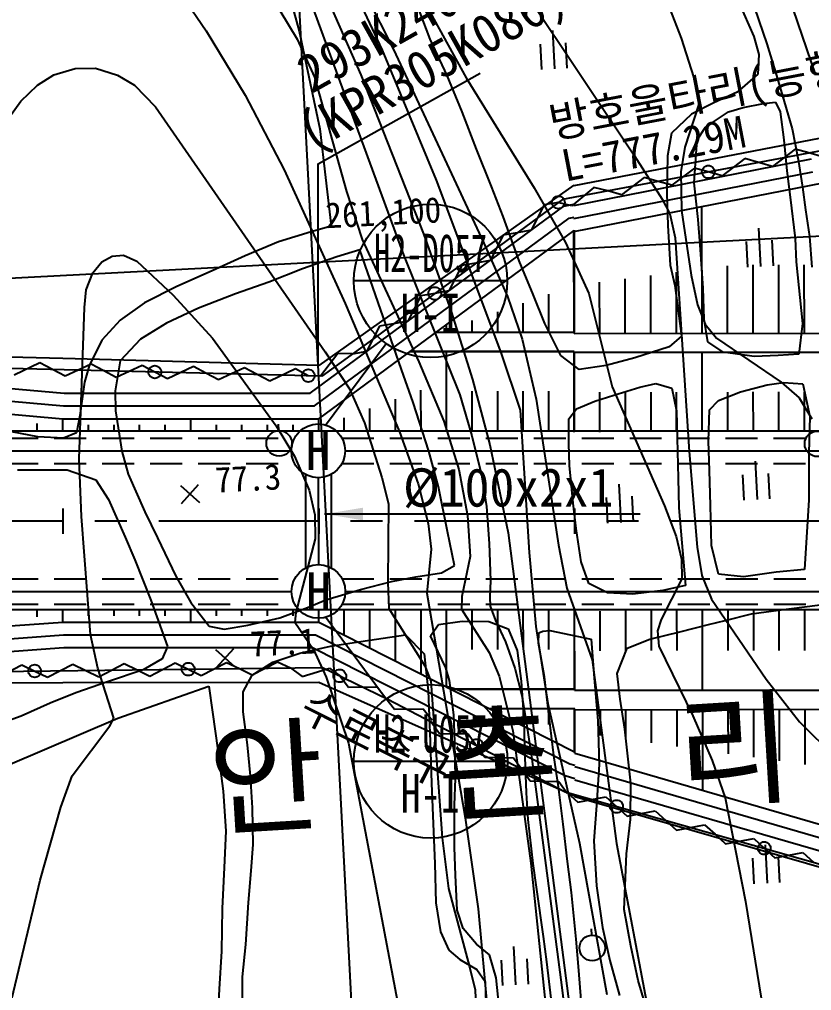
# Model space of a CAD drawing. Header units: millimetres. Extents: x 9574 to 10370, y 1103 to 1809.
# Drawn here: x 9975.1 to 10037, y 1435.5 to 1511.5 of the extents above; entities that cross this region are included whole.
import ezdxf
from ezdxf.enums import TextEntityAlignment as Align
from ezdxf.xclip import XClip

# ---------------------------------------------------------------- set-up
doc = ezdxf.new("R2010")
doc.units = ezdxf.units.MM
doc.header["$LTSCALE"] = 10
doc.header["$MEASUREMENT"] = 0
doc.header["$XCLIPFRAME"] = 2
doc.linetypes.add('CENTER', pattern=[2, 1.25, -0.25, 0.25, -0.25])
doc.linetypes.add('HIDDEN', pattern=[0.375, 0.25, -0.125])
for name, color, linetype in [('TN-MANH', 4, 'Continuous'), ('TZ-BASE', 253, 'Continuous'), ('TZ-CABL', 4, 'Continuous')]:
    doc.layers.add(name, color=color, linetype=linetype)
doc.styles.add('GR', font='GulimChe.ttf')
doc.styles.add('HANA', font='GulimChe.ttf')
doc.styles.get("Standard").update_dxf_attribs({"font": 'GulimChe.ttf'})
doc.linetypes.add('ZIGZAG', pattern='A,0.0001,-0.2,[131,ltypeshp.shx,S=0.2,R=0,X=-0.2,Y=0],-0.4,[131,ltypeshp.shx,S=0.2,R=180,X=0.2,Y=0],-0.2', length=0.8001)
doc.dimstyles.get("Standard").update_dxf_attribs({"dimtxt": 0.18, "dimasz": 0.18, "dimexe": 0.18, "dimexo": 0.0625, "dimgap": 0.09, "dimtad": 0, "dimtih": 1, "dimtoh": 1, "dimdec": 4, "dimzin": 0, "dimdsep": 46, "dimtxsty": 'Standard', "dimcen": 0.09, "dimadec": 0, "dimazin": 0, "dimtfac": 1, "dimtdec": 4, "dimtofl": 0, "dimtmove": 0, "dimatfit": 3, "dimfxl": 0, "dimtolj": 1, "dimtzin": 0, "dimarcsym": 0})

# ---------------------------------------------------------------- blocks, each defined once
blk = doc.blocks.new('JD-SDKSDK43SA')
at = {"layer": 'TZ-BASE'}
for p, q in [((352.56, -229.068), (325.11, 296.594)), ((352.457, 46.905, 68), (364.695, 28.561, 68)), ((340.984, 45.367, 71), (344.96, 36.827, 71)), ((337.878, 44.701, 73), (346.642, 20.838, 73)), ((342.251, 43.981, 70), (345.844, 36.894, 70)), ((327.901, 43.201, 75), (331.203, 38.353, 75)), ((348.711, 37.685, 68.313), (346.609, 43.283, 68.313)), ((366.428, 42.667, 67), (368.346, 37.777, 67)), ((340.004, 42.362, 72), (343.299, 34.911, 72)), ((347.337, 42.287, 69), (351.52, 34.677, 69)), ((336.052, 41.468, 74), (338.32, 37.698, 74)), ((337.725, 41.076, 73.341), (338.484, 38.323, 73.341)), ((373.724, 41.215, 67), (375.029, 37.315, 67)), ((378.876, 34.879, 65.67), (376.62, 41.462, 65.67)), ((372.839, 40.547, 68.313), (374.026, 37.913, 68.313)), ((280, 17.131), (700, 39.063)), ((331.203, 38.353, 75), (334.263, 33.307, 75)), ((338.484, 38.323, 73.341), (340.101, 30.691, 73.341)), ((358.283, 38.359, 67.561), (358.44, 35.363, 67.561)), ((338.32, 37.698, 74), (339.678, 34.722, 74)), ((350.052, 34.839, 68.313), (348.711, 37.685, 68.313)), ((357.441, 35.311, 67.561), (357.337, 37.309, 67.561)), ((359.438, 35.416, 67.561), (359.334, 37.413, 67.561)), ((368.346, 37.777, 67), (369.521, 34.098, 67)), ((374.026, 37.913, 68.313), (374.406, 36.504, 68.313)), ((375.029, 37.315, 67), (375.781, 34.841, 67)), ((344.96, 36.827, 71), (349.184, 26.665, 71)), ((345.844, 36.894, 70), (352.91, 21.736, 70)), ((374.406, 36.504, 68.313), (374.339, 34.954, 68.313)), ((319.295, 34.896, 76), (320.967, 35.404, 76)), ((320.967, 35.404, 76), (322.559, 35.42, 76)), ((322.559, 35.42, 76), (324.282, 34.864, 76)), ((374.339, 34.954, 68.313), (372.72, 33.537, 68.313)), ((318.006, 34.107, 76), (319.295, 34.896, 76)), ((324.282, 34.864, 76), (325.591, 34.101, 76)), ((339.678, 34.722, 74), (342.177, 25.79, 74)), ((343.299, 34.911, 72), (348.19, 22.46, 72)), ((351.223, 32.012, 68.313), (350.052, 34.839, 68.313)), ((351.52, 34.677, 69), (356.859, 26.055, 69)), ((375.781, 34.841, 67), (376.393, 32.815, 67)), ((316.702, 32.843, 76), (318.006, 34.107, 76)), ((325.591, 34.101, 76), (327.244, 32.391, 76)), ((369.521, 34.098, 67), (369.716, 32.605, 67)), ((372.72, 33.537, 68.313), (370.894, 32.715, 68.313)), ((314.932, 30.431, 76), (316.702, 32.843, 76)), ((334.263, 33.307, 75), (337.311, 27.481, 75)), ((370.894, 32.715, 68.313), (369.153, 31.832, 68.313)), ((373.181, 32.345, 66.873), (374.784, 32.666, 66.873)), ((374.784, 32.666, 66.873), (375.706, 32.776, 66.873)), ((375.706, 32.776, 66.873), (376.07, 32.011, 66.873)), ((376.393, 32.815, 67), (377.029, 30.683, 67)), ((327.244, 32.391, 76), (340.518, 13.241, 76)), ((352.33, 29.095, 68.313), (351.223, 32.012, 68.313)), ((369.716, 32.605, 67), (368.633, 29.249, 67)), ((370.255, 30.807, 66.873), (372.029, 32.015, 66.873)), ((372.029, 32.015, 66.873), (373.181, 32.345, 66.873)), ((376.07, 32.011, 66.873), (376.364, 29.827, 66.873)), ((369.153, 31.832, 68.313), (367.58, 30.329, 68.313)), ((340.101, 30.691, 73.341), (340.965, 23.061, 73.341)), ((369.593, 29.823, 66.873), (370.255, 30.807, 66.873)), ((377.029, 30.683, 67), (377.477, 28.287, 67)), ((379.95, 30.083), (359.957, 26.23)), ((379.95, 30.083), (359.957, 26.23)), ((367.58, 30.329, 68.313), (367.26, 28.58, 68.313)), ((369.357, 26.464, 66.873), (369.593, 29.823, 66.873)), ((376.364, 29.827, 66.873), (376.607, 27.405, 66.873)), ((353.524, 26.182, 68.313), (352.33, 29.095, 68.313)), ((368.633, 29.249, 67), (368.304, 27.329, 67)), ((377.248, 29.097), (375.468, 27.744)), ((378.324, 28.791), (377.248, 29.097)), ((359.958, 24.694), (378.535, 28.321)), ((364.695, 28.561, 68), (366.843, 25.173, 68)), ((367.26, 28.58, 68.313), (367.229, 25.657, 68.313)), ((373.317, 28.357), (371.537, 27.004)), ((374.393, 28.051), (373.317, 28.357)), ((377.477, 28.287, 67), (377.835, 26.125, 67)), ((379.399, 28.485), (378.324, 28.791)), ((337.311, 27.481, 75), (342.074, 17.026, 75)), ((369.386, 27.617), (367.606, 26.264)), ((370.462, 27.31), (369.386, 27.617)), ((375.468, 27.744), (374.393, 28.051)), ((376.607, 27.405, 66.873), (376.866, 25.348, 66.873)), ((349.184, 26.665, 71), (354.252, 13.179, 71)), ((359.959, 23.675), (378.647, 27.324)), ((365.456, 26.876), (363.675, 25.523)), ((366.531, 26.57), (365.456, 26.876)), ((368.304, 27.329, 67), (368.36, 24.282, 67)), ((371.537, 27.004), (370.462, 27.31)), ((359.958, 26.265), (339.999, 12.172)), ((359.958, 26.265), (339.999, 12.172)), ((354.423, 23.819, 68.313), (353.524, 26.182, 68.313)), ((356.859, 26.055, 69), (359.299, 21.798, 69)), ((361.512, 26.089), (359.792, 24.661)), ((359.961, 22.657), (379.569, 26.485)), ((362.6, 25.83), (361.512, 26.089)), ((363.675, 25.523), (362.6, 25.83)), ((367.606, 26.264), (366.531, 26.57)), ((369.669, 23.592, 66.873), (369.357, 26.464, 66.873)), ((377.835, 26.125, 67), (378.053, 24.346, 67)), ((342.177, 25.79, 74), (343.41, 22.033, 74)), ((366.843, 25.173, 68), (367.451, 24.032, 68)), ((367.229, 25.657, 68.313), (367.295, 23.122, 68.313)), ((376.866, 25.348, 66.873), (377.251, 22.111, 66.873)), ((339.342, 10.012), (359.176, 24.631)), ((357.638, 24.736), (356.621, 22.745)), ((358.74, 24.927), (357.638, 24.736)), ((359.792, 24.661), (358.705, 24.921)), ((359.176, 24.631), (359.961, 24.783)), ((369.974, 14.693), (369.958, 24.608)), ((378.053, 24.346, 67), (378.364, 22.27, 67)), ((339.671, 9.012), (359.587, 23.692)), ((355.673, 20.37, 68.313), (354.423, 23.819, 68.313)), ((359.587, 23.692), (359.962, 23.765)), ((367.451, 24.032, 68), (367.871, 22.143, 68)), ((368.36, 24.282, 67), (369.113, 19.235, 67)), ((369.859, 21.232, 66.873), (369.669, 23.592, 66.873)), ((340.965, 23.061, 73.341), (339.409, 22.613, 73.341)), ((367.295, 23.122, 68.313), (367.482, 20.031, 68.313)), ((374.396, 22.915, 67.131), (374.553, 19.919, 67.131)), ((339.409, 22.613, 73.341), (336.871, 21.837, 73.341)), ((340, 8.012), (359.964, 22.728)), ((343.41, 22.033, 74), (347.818, 12.458, 74)), ((348.19, 22.46, 72), (350.365, 16.408, 72)), ((354.418, 22.363), (353.401, 20.372)), ((355.52, 22.554), (354.418, 22.363)), ((356.621, 22.745), (355.52, 22.554)), ((359.974, 14.677), (359.961, 22.657)), ((359.999, 14.773), (359.999, 22.753)), ((367.871, 22.143, 68), (368.954, 5.45, 68)), ((377.251, 22.111, 66.873), (377.341, 20.288, 66.873)), ((378.364, 22.27, 67), (378.556, 19.867, 67)), ((336.871, 21.837, 73.341), (334.254, 20.759, 73.341)), ((352.91, 21.736, 70), (354.754, 17.572, 70)), ((359.299, 21.798, 69), (361.113, 17.801, 69)), ((373.554, 19.867, 67.131), (373.45, 21.864, 67.131)), ((375.552, 19.971, 67.131), (375.447, 21.968, 67.131)), ((323.059, 20.282, 77), (323.858, 20.732, 77)), ((323.858, 20.732, 77), (324.747, 20.792, 77)), ((324.747, 20.792, 77), (325.78, 20.329, 77)), ((334.254, 20.759, 73.341), (331.663, 19.575, 73.341)), ((341.415, 20.666, 74.609), (338.731, 19.736, 74.609)), ((343.206, 21.207, 74.609), (341.415, 20.666, 74.609)), ((346.479, 11.856, 74.609), (343.206, 21.207, 74.609)), ((346.642, 20.838, 73), (351.028, 9.887, 73)), ((370.066, 18.228, 66.873), (369.859, 21.232, 66.873)), ((322.335, 19.427, 77), (323.059, 20.282, 77)), ((325.78, 20.329, 77), (328.636, 17.668, 77)), ((351.198, 19.991), (350.181, 17.999)), ((352.299, 20.181), (351.198, 19.991)), ((353.401, 20.372), (352.299, 20.181)), ((356.774, 17.712, 68.313), (355.673, 20.37, 68.313)), ((367.482, 20.031, 68.313), (367.846, 18.429, 68.313)), ((371.974, 14.697), (371.965, 19.97)), ((373.974, 14.7), (373.965, 20.035)), ((375.974, 14.703), (375.965, 20.038)), ((377.341, 20.288, 66.873), (377.833, 15.464, 66.873)), ((377.974, 14.707), (377.965, 20.041)), ((321.825, 18.085, 77), (322.335, 19.427, 77)), ((331.663, 19.575, 73.341), (328.922, 18.342, 73.341)), ((338.731, 19.736, 74.609), (336.092, 18.7, 74.609)), ((365.974, 14.687), (365.967, 19.207)), ((367.974, 14.69), (367.966, 19.461)), ((369.113, 19.235, 67), (369.616, 16.913, 67)), ((328.922, 18.342, 73.341), (326.376, 17.072, 73.341)), ((336.092, 18.7, 74.609), (333.494, 17.774, 74.609)), ((361.974, 14.68), (361.967, 18.698)), ((363.974, 14.683), (363.967, 18.953)), ((367.846, 18.429, 68.313), (368.358, 14.465, 68.313)), ((370.15, 15.802, 66.873), (370.066, 18.228, 66.873)), ((321.704, 16.705, 77), (321.825, 18.085, 77)), ((328.636, 17.668, 77), (331.704, 14.318, 77)), ((333.494, 17.774, 74.609), (330.6, 16.645, 74.609)), ((347.977, 17.618), (346.96, 15.627)), ((349.079, 17.809), (347.977, 17.618)), ((350.181, 17.999), (349.079, 17.809)), ((354.754, 17.572, 70), (355.912, 14.22, 70)), ((357.671, 15.456, 68.313), (356.774, 17.712, 68.313)), ((357.999, 14.773), (357.999, 17.738)), ((361.113, 17.801, 69), (362.934, 10.512, 69)), ((326.376, 17.072, 73.341), (324.477, 15.713, 73.341)), ((342.074, 17.026, 75), (346.316, 6.979, 75)), ((355.999, 14.773), (355.999, 17.055)), ((369.616, 16.913, 67), (370.216, 15.408, 67)), ((321.279, 4.876, 77), (321.704, 16.705, 77)), ((330.6, 16.645, 74.609), (328.094, 15.484, 74.609)), ((350.365, 16.408, 72), (352.038, 11.079, 72)), ((353.999, 14.773), (353.999, 16.372)), ((324.477, 15.713, 73.341), (323.056, 14.149, 73.341)), ((328.094, 15.484, 74.609), (326.063, 14.227, 74.609)), ((344.757, 15.245), (343.74, 13.254)), ((345.859, 15.436), (344.757, 15.245)), ((346.96, 15.627), (345.859, 15.436)), ((349.999, 14.773), (349.999, 15.383)), ((351.999, 14.773), (351.999, 15.689)), ((358.939, 12.953, 68.313), (357.671, 15.456, 68.313)), ((370.433, 14.025, 66.873), (370.15, 15.802, 66.873)), ((370.216, 15.408, 67), (371.106, 14.318, 67)), ((377.833, 15.464, 66.873), (377.529, 13.07, 66.873)), ((349.171, 14.773), (359.977, 14.773)), ((359.974, 14.677), (429.978, 14.792)), ((368.358, 14.465, 68.313), (367.412, 13.624, 68.313)), ((323.056, 14.149, 73.341), (322.055, 12.145, 73.341)), ((326.063, 14.227, 74.609), (324.473, 12.531, 74.609)), ((331.704, 14.318, 77), (336.674, 7.446, 77)), ((355.912, 14.22, 70), (357.004, 9.534, 70)), ((371.635, 13.217, 66.873), (370.433, 14.025, 66.873)), ((371.106, 14.318, 67), (376.151, 10.87, 67)), ((319.999, 12.731), (299.999, 13.21)), ((319.999, 12.731), (299.999, 13.21)), ((341.51, 13.102), (340.13, 11.343)), ((340.518, 13.241, 76), (342.4, 10.338, 76)), ((342.628, 13.077), (341.51, 13.102)), ((343.74, 13.254), (342.638, 13.063)), ((359.98, 13.273), (347.136, 13.273)), ((347.136, 13.273), (359.98, 13.273)), ((350, 7.063), (349.999, 13.273)), ((354.252, 13.179, 71), (355.757, 8.679, 71)), ((360.364, 11.872, 68.313), (358.939, 12.953, 68.313)), ((429.981, 13.292), (359.977, 13.177)), ((359.977, 13.177), (429.981, 13.292)), ((359.987, 6.967), (359.977, 13.177)), ((360, 7.063), (359.999, 13.273)), ((367.412, 13.624, 68.313), (364.727, 12.76, 68.313)), ((369.987, 6.984), (369.976, 13.193)), ((374.052, 12.872, 66.873), (371.635, 13.217, 66.873)), ((375.921, 12.943, 66.873), (374.052, 12.872, 66.873)), ((377.529, 13.07, 66.873), (375.921, 12.943, 66.873)), ((318.204, 12.376), (316.181, 11.424)), ((319.192, 11.852), (318.204, 12.376)), ((339.999, 12.172), (319.999, 12.731)), ((339.999, 12.172), (319.999, 12.731)), ((322.203, 12.28), (320.18, 11.328)), ((323.191, 11.757), (322.203, 12.28)), ((324.473, 12.531, 74.609), (324.083, 10.178, 74.609)), ((326.202, 12.185), (324.179, 11.233)), ((327.19, 11.661), (326.202, 12.185)), ((347.818, 12.458, 74), (349.786, 7.807, 74)), ((362.485, 12.185, 68.313), (360.364, 11.872, 68.313)), ((364.727, 12.76, 68.313), (362.485, 12.185, 68.313)), ((300.539, 11.77), (320.089, 10.011)), ((320.18, 11.328), (319.192, 11.852)), ((322.055, 12.145, 73.341), (321.701, 10.868, 73.341)), ((324.179, 11.233), (323.191, 11.757)), ((328.178, 11.138), (327.19, 11.661)), ((330.201, 12.09), (328.178, 11.138)), ((331.189, 11.566), (330.201, 12.09)), ((332.176, 11.042), (331.189, 11.566)), ((334.2, 11.994), (332.176, 11.042)), ((335.188, 11.471), (334.2, 11.994)), ((336.175, 10.947), (335.188, 11.471)), ((338.199, 11.899), (336.175, 10.947)), ((339.186, 11.375), (338.199, 11.899)), ((347.385, 9.278, 74.609), (346.479, 11.856, 74.609)), ((300.269, 10.79), (320.044, 9.011)), ((321.701, 10.868, 73.341), (321.318, 8.258, 73.341)), ((340.13, 11.343), (339.012, 11.368)), ((352.038, 11.079, 72), (353.379, 5.979, 72)), ((365.108, 10.49, 68.7), (366.347, 10.759, 68.7)), ((366.347, 10.759, 68.7), (367.604, 10.405, 68.7)), ((372.984, 10.115, 67.217), (375.076, 10.663, 67.217)), ((375.076, 10.663, 67.217), (376.34, 10.847, 67.217)), ((376.151, 10.87, 67), (377.566, 9.65, 67)), ((376.34, 10.847, 67.217), (377.847, 10.735, 67.217)), ((377.847, 10.735, 67.217), (378.387, 8.192, 67.217)), ((320.089, 10.011), (339.342, 10.012)), ((324.083, 10.178, 74.609), (324.123, 8.632, 74.609)), ((342.4, 10.338, 76), (343.572, 7.68, 76)), ((348, 7.063), (347.999, 10.251)), ((351.028, 9.887, 73), (351.966, 6.684, 73)), ((352, 7.063), (351.999, 10.173)), ((354, 7.063), (353.999, 10.173)), ((356, 7.063), (355.999, 10.173)), ((358, 7.063), (357.999, 10.173)), ((361.987, 6.97), (361.982, 10.08)), ((362.934, 10.512, 69), (367.031, 1.203, 69)), ((363.082, 9.858, 68.7), (365.108, 10.49, 68.7)), ((363.987, 6.974), (363.982, 10.083)), ((365.987, 6.977), (365.982, 10.087)), ((367.604, 10.405, 68.7), (367.972, 8.63, 68.7)), ((367.987, 6.98), (367.982, 10.09)), ((371.261, 9.447, 67.217), (372.984, 10.115, 67.217)), ((371.987, 6.987), (371.982, 10.097)), ((373.987, 6.99), (373.982, 10.1)), ((375.987, 6.993), (375.982, 10.103)), ((377.987, 6.997), (377.982, 10.107)), ((300, 9.81), (320, 8.011)), ((346, 7.063), (346, 9.53)), ((348.622, 5.484, 74.609), (347.385, 9.278, 74.609)), ((357.004, 9.534, 70), (358.743, -1.874, 70)), ((360.165, 8.793, 68.7), (361.589, 9.389, 68.7)), ((361.589, 9.389, 68.7), (363.082, 9.858, 68.7)), ((370.55, 8.698, 67.217), (371.261, 9.447, 67.217)), ((377.566, 9.65, 67), (378.546, 8.011, 67)), ((320.044, 9.011), (339.671, 9.012)), ((324.123, 8.632, 74.609), (324.614, 5.463, 74.609)), ((344, 7.063), (344, 8.809)), ((355.757, 8.679, 71), (356.457, -2.45, 71)), ((359.562, 8.004, 68.7), (360.165, 8.793, 68.7)), ((367.972, 8.63, 68.7), (368.028, 6.482, 68.7)), ((370.483, 6.267, 67.217), (370.55, 8.698, 67.217)), ((318, 7.061), (318, 7.637)), ((320, 8.011), (340, 8.012)), ((320, 7.061), (320, 8.011)), ((321.318, 8.258, 73.341), (321.073, 6.897, 73.341)), ((330, 7.062), (330, 8.012)), ((340, 7.062), (340, 8.012)), ((342, 7.062), (342, 8.088)), ((343.572, 7.68, 76), (344.947, 3.406, 76)), ((349.786, 7.807, 74), (350.947, 4.041, 74)), ((359.548, 6.068, 68.7), (359.562, 8.004, 68.7)), ((378.387, 8.192, 67.217), (378.311, 5.309, 67.217)), ((280, 7.059), (700, 7.08)), ((318.05, 6.582, 73.341), (315.328, 7.114, 73.341)), ((321.073, 6.897, 73.341), (320.052, 6.483, 73.341)), ((322, 7.061), (322, 7.543)), ((324, 7.061), (324, 7.543)), ((326, 7.062), (326, 7.543)), ((328, 7.062), (328, 7.543)), ((332, 7.062), (332, 7.543)), ((334, 7.062), (334, 7.543)), ((336, 7.062), (336, 7.543)), ((336.674, 7.446, 77), (338.101, 5.069, 77)), ((336.835, 7.577, 76.929), (336.861, 7.077, 76.929)), ((338, 7.062), (338, 7.543)), ((346.316, 6.979, 75), (347.778, 2.923, 75)), ((320.052, 6.483, 73.341), (318.05, 6.582, 73.341)), ((351.966, 6.684, 73), (352.741, 3.612, 73)), ((368.028, 6.482, 68.7), (368.108, 3.368, 68.7)), ((370.543, 3.968, 67.217), (370.483, 6.267, 67.217)), ((324.614, 5.463, 74.609), (325.112, 3.67, 74.609)), ((349.361, 2.688, 74.609), (348.622, 5.484, 74.609)), ((353.379, 5.979, 72), (354.824, -0.924, 72)), ((359.614, 4.351, 68.7), (359.548, 6.068, 68.7)), ((368.954, 5.45, 68), (369.595, -2.047, 68)), ((321.449, 0.352, 77), (321.279, 4.876, 77)), ((338.101, 5.069, 77), (339.254, 2.427, 77)), ((374.118, 4.68, 67.475), (374.274, 1.684, 67.475)), ((378.311, 5.309, 67.217), (378.328, 3.827, 67.217)), ((316.441, 4.004, 74.458), (318.955, 4.005, 74.458)), ((318.955, 4.005, 74.458), (320.331, 4.019, 74.458)), ((320.331, 4.019, 74.458), (322.587, 3.218, 74.458)), ((350.947, 4.041, 74), (351.638, 0.431, 74)), ((359.905, 1.414, 68.7), (359.614, 4.351, 68.7)), ((370.636, 1.219, 67.217), (370.543, 3.968, 67.217)), ((378.328, 3.827, 67.217), (378.319, 1.655, 67.217)), ((322.587, 3.218, 74.458), (323.573, 1.695, 74.458)), ((325.112, 3.67, 74.609), (326.413, 0.738, 74.609)), ((344.947, 3.406, 76), (345.452, 1.346, 76)), ((352.741, 3.612, 73), (353.133, 1.134, 73)), ((368.108, 3.368, 68.7), (368.168, 1.048, 68.7)), ((373.276, 1.632, 67.475), (373.171, 3.63, 67.475)), ((375.273, 1.737, 67.475), (375.169, 3.734, 67.475)), ((329.202, 2.789, 77.273), (330.688, 1.45, 77.273)), ((329.276, 1.376, 77.273), (330.615, 2.862, 77.273)), ((339.254, 2.427, 77), (339.712, 0.491, 77)), ((347.778, 2.923, 75), (348.547, -0.176, 75)), ((350.075, -0.797, 74.609), (349.361, 2.688, 74.609)), ((363.46, 2.899, 68.206), (363.617, -0.097, 68.206)), ((323.573, 1.695, 74.458), (324.875, -1.258, 74.458)), ((362.618, -0.149, 68.206), (362.514, 1.848, 68.206)), ((364.615, -0.045, 68.206), (364.511, 1.953, 68.206)), ((378.319, 1.655, 67.217), (377.988, -3.791, 67.217)), ((320, 1), (320, -1)), ((340, 1), (340, -1)), ((345.452, 1.346, 76), (345.395, -4.807, 76)), ((353.133, 1.134, 73), (353.328, -1.75, 73)), ((360.129, -0.579, 68.7), (359.905, 1.414, 68.7)), ((360, 1), (360, -1)), ((367.031, 1.203, 69), (367.94, -1.204, 69)), ((368.168, 1.048, 68.7), (368.671, -5.043, 68.7)), ((370.717, -1.895, 67.217), (370.636, 1.219, 67.217)), ((322.168, -8.867, 77), (321.449, 0.352, 77)), ((326.413, 0.738, 74.609), (327.411, -1.3, 74.609)), ((339.712, 0.491, 77), (339.736, -1.371, 77)), ((351.638, 0.431, 74), (351.844, -2.762, 74)), ((348.547, -0.176, 75), (348.794, -2.194, 75)), ((360.519, -3.192, 68.7), (360.129, -0.579, 68.7)), ((324.875, -1.258, 74.458), (325.63, -3.023, 74.458)), ((327.411, -1.3, 74.609), (328.843, -4.293, 74.609)), ((339.736, -1.371, 77), (338.215, -7.143, 77)), ((350.617, -3.47, 74.609), (350.075, -0.797, 74.609)), ((354.824, -0.924, 72), (360.526, -45.023, 72)), ((367.94, -1.204, 69), (368.356, -2.975, 69)), ((348.794, -2.194, 75), (348.459, -5.645, 75)), ((353.328, -1.75, 73), (353.434, -4.637, 73)), ((358.743, -1.874, 70), (359.409, -5.242, 70)), ((369.595, -2.047, 68), (369.965, -4.256, 68)), ((371.248, -4.138, 67.217), (370.717, -1.895, 67.217)), ((325.63, -3.023, 74.458), (326.872, -6.171, 74.458)), ((351.844, -2.762, 74), (351.185, -5.881, 74)), ((356.457, -2.45, 71), (356.987, -8.243, 71)), ((368.356, -2.975, 69), (368.4, -4.522, 69)), ((349.6, -4.034, 74.609), (350.617, -3.47, 74.609)), ((361.122, -4.874, 68.7), (360.519, -3.192, 68.7)), ((377.988, -3.791, 67.217), (375.78, -3.999, 67.217)), ((328.843, -4.293, 74.609), (329.993, -6.37, 74.609)), ((345.684, -4.716, 74.609), (347.588, -4.344, 74.609)), ((347.588, -4.344, 74.609), (349.6, -4.034, 74.609)), ((368.4, -4.522, 69), (366.778, -7.693, 69)), ((369.965, -4.256, 68), (370.714, -6.092, 68)), ((373.209, -4.345, 67.217), (371.248, -4.138, 67.217)), ((375.78, -3.999, 67.217), (373.209, -4.345, 67.217)), ((343.271, -5.337, 74.609), (345.684, -4.716, 74.609)), ((345.395, -4.807, 76), (345.495, -6.821, 76)), ((353.434, -4.637, 73), (353.372, -5.956, 73)), ((359.409, -5.242, 70), (361.383, -10.837, 70)), ((362.581, -5.61, 68.7), (361.122, -4.874, 68.7)), ((368.671, -5.043, 68.7), (366.917, -5.411, 68.7)), ((340.564, -6.16, 74.609), (343.271, -5.337, 74.609)), ((348.459, -5.645, 75), (351.443, -23.2, 75)), ((351.185, -5.881, 74), (351.167, -6.879, 74)), ((353.372, -5.956, 73), (353.408, -6.656, 73)), ((364.561, -5.709, 68.7), (362.581, -5.61, 68.7)), ((366.917, -5.411, 68.7), (364.561, -5.709, 68.7)), ((326.872, -6.171, 74.458), (328.17, -9.814, 74.458)), ((329.993, -6.37, 74.609), (331.439, -8.224, 74.609)), ((336.967, -7.565, 74.609), (339.118, -6.756, 74.609)), ((339.118, -6.756, 74.609), (340.564, -6.16, 74.609)), ((345.495, -6.821, 76), (348.289, -11.327, 76)), ((353.408, -6.656, 73), (353.818, -7.774, 73)), ((370.714, -6.092, 68), (374.992, -12.345, 68)), ((375.943, -6.961, 68.098), (380.013, -6.447, 68.098)), ((700, -6.92), (280.001, -6.941)), ((318, -7.487), (318, -6.939)), ((320, -7.889), (320, -6.939)), ((322, -7.414), (322, -6.939)), ((324, -7.414), (324, -6.939)), ((326, -7.413), (326, -6.938)), ((328, -7.413), (328, -6.938)), ((330, -7.888), (330, -6.938)), ((332, -7.413), (332, -6.938)), ((334, -7.413), (334, -6.938)), ((334.467, -8.124, 74.609), (336.967, -7.565, 74.609)), ((336, -7.413), (336, -6.938)), ((338, -7.413), (338, -6.938)), ((338.215, -7.143, 77), (338.146, -7.895, 77)), ((340, -7.888), (340, -6.938)), ((342, -8.903), (342, -6.938)), ((344, -9.917), (344, -6.937)), ((346.001, -10.932), (346, -6.937)), ((348.001, -11.947), (348, -6.937)), ((350.001, -12.962), (350, -6.937)), ((351.167, -6.879, 74), (353.322, -10.283, 74)), ((352.001, -10.042), (352, -6.937)), ((354.001, -10.042), (354, -6.937)), ((356.001, -10.042), (356, -6.937)), ((358.001, -10.042), (358, -6.937)), ((360.001, -13.147), (360, -6.937)), ((360.02, -13.243), (360.01, -7.033)), ((362.015, -10.135), (362.01, -7.03)), ((364.015, -10.131), (364.01, -7.026)), ((366.015, -10.128), (366.01, -7.023)), ((368.015, -10.125), (368.01, -7.02)), ((370.02, -13.227), (370.01, -7.017)), ((371.793, -7.757, 68.098), (373.844, -7.252, 68.098)), ((372.015, -10.118), (372.01, -7.013)), ((373.844, -7.252, 68.098), (375.943, -6.961, 68.098)), ((374.015, -10.115), (374.01, -7.01)), ((376.015, -10.112), (376.01, -7.007)), ((378.015, -10.108), (378.01, -7.003)), ((300, -9.36), (320, -7.889)), ((320, -7.889), (340, -7.888)), ((331.439, -8.224, 74.609), (332.605, -8.451, 74.609)), ((332.605, -8.451, 74.609), (334.467, -8.124, 74.609)), ((338.146, -7.895, 77), (339.582, -10.025, 77)), ((340, -7.888), (360.001, -18.037)), ((348.74, -8.979, 75.146), (349.362, -8.081, 75.146)), ((349.362, -8.081, 75.146), (351.225, -7.818, 75.146)), ((351.225, -7.818, 75.146), (353.31, -7.85, 75.146)), ((353.31, -7.85, 75.146), (354.808, -8.412, 75.146)), ((353.818, -7.774, 73), (354.606, -9.443, 73)), ((356.987, -8.243, 71), (357.906, -14.255, 71)), ((366.778, -7.693, 69), (366.477, -8.584, 69)), ((368.227, -8.666, 68.098), (370.469, -8.092, 68.098)), ((370.469, -8.092, 68.098), (371.793, -7.757, 68.098)), ((300.226, -10.346), (320.037, -8.889)), ((320.037, -8.889), (339.761, -8.888)), ((322.73, -11.488, 77), (322.168, -8.867, 77)), ((339.761, -8.888), (359.631, -18.97)), ((342.778, -9.498, 77.037), (346.782, -8.901, 77.037)), ((346.782, -8.901, 77.037), (348.26, -10.367, 77.037)), ((349.944, -11.462, 75.146), (348.74, -8.979, 75.146)), ((354.808, -8.412, 75.146), (355.519, -10.114, 75.146)), ((357.181, -9.554, 70.44), (357.203, -8.737, 70.44)), ((357.203, -8.737, 70.44), (357.521, -8.6, 70.44)), ((357.521, -8.6, 70.44), (358.079, -8.542, 70.44)), ((358.079, -8.542, 70.44), (361.299, -9.233, 70.44)), ((365.899, -9.221, 68.098), (368.227, -8.666, 68.098)), ((366.477, -8.584, 69), (366.586, -9.787, 69)), ((328.17, -9.814, 74.458), (327.765, -10.77, 74.458)), ((338.522, -10.318, 77.037), (340.915, -9.784, 77.037)), ((340.915, -9.784, 77.037), (342.778, -9.498, 77.037)), ((354.606, -9.443, 73), (355.328, -11.509, 73)), ((357.357, -10.56, 70.44), (357.181, -9.554, 70.44)), ((361.299, -9.233, 70.44), (361.55, -12.278, 70.44)), ((364.111, -9.933, 68.098), (365.899, -9.221, 68.098)), ((366.586, -9.787, 69), (369.259, -15.212, 69)), ((300.451, -11.332), (320.074, -9.889)), ((320.074, -9.889), (339.522, -9.888)), ((331.943, -10.037, 77.08), (333.429, -11.376, 77.08)), ((332.017, -11.449, 77.08), (333.355, -9.963, 77.08)), ((336.412, -11.039, 77.037), (338.522, -10.318, 77.037)), ((339.522, -9.888), (359.261, -19.904)), ((339.582, -10.025, 77), (340.578, -12.189, 77)), ((348.26, -10.367, 77.037), (348.551, -13.282, 77.037)), ((353.322, -10.283, 74), (354.115, -12.127, 74)), ((355.519, -10.114, 75.146), (355.818, -12.513, 75.146)), ((357.657, -12.164, 70.44), (357.357, -10.56, 70.44)), ((363.324, -11.91, 68.098), (364.111, -9.933, 68.098)), ((314.805, -12.259), (316.793, -11.235)), ((316.793, -11.235), (317.799, -11.723)), ((318.805, -12.211), (320.792, -11.187)), ((320.792, -11.187), (321.798, -11.675)), ((322.804, -12.163), (324.792, -11.139)), ((324.792, -11.139), (325.798, -11.626)), ((327.765, -10.77, 74.458), (326.282, -11.624, 74.458)), ((326.804, -12.114), (328.792, -11.09)), ((328.792, -11.09), (329.798, -11.578)), ((330.804, -12.066), (332.792, -11.042)), ((332.792, -11.042), (333.797, -11.53)), ((334.803, -12.018), (336.791, -10.994)), ((334.805, -12.049, 77.037), (336.412, -11.039, 77.037)), ((336.791, -10.994), (337.797, -11.482)), ((348.289, -11.327, 76), (348.768, -12.516, 76)), ((361.383, -10.837, 70), (363.274, -25.213, 70)), ((317.799, -11.723), (318.805, -12.211)), ((321.798, -11.675), (322.804, -12.163)), ((323.997, -15.401, 77), (322.73, -11.488, 77)), ((326.282, -11.624, 74.458), (323.491, -12.557, 74.458)), ((325.798, -11.626), (326.804, -12.114)), ((329.798, -11.578), (330.804, -12.066)), ((333.797, -11.53), (334.803, -12.018)), ((334.087, -13.357, 77.037), (334.805, -12.049, 77.037)), ((337.797, -11.482), (338.7, -12.142)), ((338.7, -12.142), (340.839, -11.49)), ((340.839, -11.49), (341.741, -12.15)), ((341.649, -12.1), (342.334, -12.984)), ((350.228, -12.465, 75.146), (349.944, -11.462, 75.146)), ((354.115, -12.127, 74), (355.174, -16.403, 74)), ((355.328, -11.509, 73), (355.877, -13.629, 73)), ((363.571, -13.924, 68.098), (363.324, -11.91, 68.098)), ((320.001, -12.649), (300.001, -12.76)), ((320.001, -12.649), (300.001, -12.76)), ((340.001, -12.618), (320.001, -12.649)), ((340.001, -12.618), (320.001, -12.649)), ((323.491, -12.557, 74.458), (321.02, -13.416, 74.458)), ((324.295, -15.395, 75.447), (331.41, -12.911, 75.447)), ((331.41, -12.911, 75.447), (331.7, -14.944, 75.447)), ((360.001, -21.497), (340.001, -12.618)), ((360.001, -21.497), (340.001, -12.618)), ((340.578, -12.189, 77), (342.328, -17.364, 77)), ((348.768, -12.516, 76), (349.659, -24.757, 76)), ((350.555, -15.143, 75.146), (350.228, -12.465, 75.146)), ((355.818, -12.513, 75.146), (356.044, -15.452, 75.146)), ((358.018, -15.293, 70.44), (357.657, -12.164, 70.44)), ((361.55, -12.278, 70.44), (361.83, -15.581, 70.44)), ((374.992, -12.345, 68), (377.592, -15.702, 68)), ((321.02, -13.416, 74.458), (319, -14.243, 74.458)), ((334.106, -14.904, 77.037), (334.087, -13.357, 77.037)), ((342.334, -12.984), (344.57, -12.949)), ((344.57, -12.949), (345.255, -13.832)), ((348.551, -13.282, 77.037), (348.718, -17.233, 77.037)), ((360.023, -13.147), (350.365, -13.147)), ((350.365, -13.147), (360.023, -13.147)), ((355.877, -13.629, 73), (356.256, -15.845, 73)), ((430.029, -13.127), (360.02, -13.243)), ((360.02, -13.243), (430.029, -13.127)), ((319, -14.243, 74.458), (316.747, -15.247, 74.458)), ((345.255, -13.832), (345.94, -14.716)), ((357.906, -14.255, 71), (360.391, -25.195, 71)), ((363.932, -16.257, 68.098), (363.571, -13.924, 68.098)), ((331.7, -14.944, 75.447), (332.12, -17.901, 75.447)), ((334.43, -17.497, 77.037), (334.106, -14.904, 77.037)), ((345.94, -14.716), (348.175, -14.681)), ((348.175, -14.681), (348.86, -15.565)), ((350.653, -17.247, 75.146), (350.555, -15.143, 75.146)), ((353.321, -14.647), (360.026, -14.647)), ((354.001, -14.87), (354.001, -14.647)), ((356.001, -15.412), (356.001, -14.647)), ((358.001, -15.906), (358.001, -14.647)), ((360.001, -18.037), (360.001, -14.647)), ((360.023, -14.743), (430.032, -14.627)), ((360.028, -18.133), (360.023, -14.743)), ((362.026, -16.774), (362.023, -14.74)), ((364.027, -17.057), (364.023, -14.736)), ((366.027, -17.339), (366.023, -14.733)), ((368.027, -17.621), (368.023, -14.73)), ((370.033, -21.041), (370.023, -14.726)), ((372.028, -18.185), (372.023, -14.723)), ((374.029, -18.468), (374.023, -14.72)), ((376.029, -18.75), (376.023, -14.717)), ((378.03, -19.032), (378.023, -14.713)), ((316.747, -15.247, 74.458), (313.531, -16.405, 74.458)), ((315.686, -19.079, 75.447), (324.295, -15.395, 75.447)), ((323.666, -16.002, 77), (323.997, -15.401, 77)), ((348.799, -15.686), (349.452, -16.594)), ((356.044, -15.452, 75.146), (356.104, -17.772, 75.146)), ((356.256, -15.845, 73), (356.66, -18.586, 73)), ((358.397, -18.314, 70.44), (358.018, -15.293, 70.44)), ((361.83, -15.581, 70.44), (361.919, -19.039, 70.44)), ((369.259, -15.212, 69), (370.769, -18.728, 69)), ((377.592, -15.702, 68), (383.097, -21.145, 68)), ((320.717, -19.911, 77), (323.666, -16.002, 77)), ((349.452, -16.594), (351.688, -16.638)), ((351.688, -16.638), (352.341, -17.545)), ((355.174, -16.403, 74), (356.591, -26.753, 74)), ((364.181, -18.379, 68.098), (363.932, -16.257, 68.098)), ((342.328, -17.364, 77), (346.669, -40.252, 77)), ((348.718, -17.233, 77.037), (348.825, -20.497, 77.037)), ((350.706, -20.126, 75.146), (350.653, -17.247, 75.146)), ((332.12, -17.901, 75.447), (332.526, -21.114, 75.447)), ((334.666, -19.919, 77.037), (334.43, -17.497, 77.037)), ((352.341, -17.545), (352.994, -18.453)), ((356.104, -17.772, 75.146), (356.216, -21.252, 75.146)), ((360.001, -18.037), (360.031, -18.046)), ((360.028, -18.133), (380.038, -23.95)), ((352.994, -18.453), (355.23, -18.497)), ((355.23, -18.497), (355.883, -19.404)), ((356.66, -18.586, 73), (358.937, -35.863, 73)), ((358.741, -20.777, 70.44), (358.397, -18.314, 70.44)), ((359.631, -18.97), (360.033, -19.088)), ((364.408, -20.501, 68.098), (364.181, -18.379, 68.098)), ((370.769, -18.728, 69), (371.775, -21.646, 69)), ((355.883, -19.404), (356.536, -20.312)), ((360.03, -19.175), (379.849, -24.936)), ((361.919, -19.039, 70.44), (361.723, -22.248, 70.44)), ((319.844, -22.355, 77), (320.717, -19.911, 77)), ((334.816, -22.408, 77.037), (334.666, -19.919, 77.037)), ((348.825, -20.497, 77.037), (348.966, -24.298, 77.037)), ((350.631, -22.213, 75.146), (350.706, -20.126, 75.146)), ((356.536, -20.312), (358.771, -20.356)), ((358.771, -20.356), (359.424, -21.264)), ((359.261, -19.904), (360.035, -20.13)), ((360.032, -20.217), (379.66, -25.923)), ((364.374, -23.339, 68.098), (364.408, -20.501, 68.098)), ((332.526, -21.114, 75.447), (332.736, -24.246, 75.447)), ((356.216, -21.252, 75.146), (356.357, -23.332, 75.146)), ((359.117, -23.691, 70.44), (358.741, -20.777, 70.44)), ((359.438, -21.228), (360.265, -21.982)), ((360.037, -21.507), (360.001, -21.497)), ((360.037, -21.507), (360.001, -21.497)), ((380.045, -27.317), (360.036, -21.56)), ((380.045, -27.317), (360.036, -21.56)), ((360.265, -21.982), (362.461, -21.563)), ((362.461, -21.563), (363.288, -22.316)), ((371.775, -21.646, 69), (373.382, -29.75, 69)), ((318.214, -28.07, 77), (319.844, -22.355, 77)), ((334.891, -25.287, 77.037), (334.816, -22.408, 77.037)), ((350.631, -25.523, 75.146), (350.631, -22.213, 75.146)), ((361.723, -22.248, 70.44), (361.515, -25.004, 70.44)), ((363.288, -22.316), (364.114, -23.069)), ((364.114, -23.069), (366.31, -22.65)), ((366.31, -22.65), (367.137, -23.404)), ((351.443, -23.2, 75), (352.464, -30.307, 75)), ((356.357, -23.332, 75.146), (356.747, -26.782, 75.146)), ((364.056, -26.013, 68.098), (364.374, -23.339, 68.098)), ((367.137, -23.404), (367.963, -24.157)), ((332.736, -24.246, 75.447), (332.616, -27.087, 75.447)), ((348.966, -24.298, 77.037), (349.073, -26.768, 77.037)), ((359.451, -26.627, 70.44), (359.117, -23.691, 70.44)), ((367.963, -24.157), (370.16, -23.738)), ((370.16, -23.738), (370.986, -24.491)), ((349.659, -24.757, 76), (350.153, -28.734, 76)), ((361.515, -25.004, 70.44), (361.714, -28.524, 70.44)), ((370.986, -24.491), (371.813, -25.244)), ((371.813, -25.244), (374.009, -24.826)), ((374.009, -24.826), (374.835, -25.579)), ((334.73, -27.354, 77.037), (334.891, -25.287, 77.037)), ((350.687, -27.693, 75.146), (350.631, -25.523, 75.146)), ((360.391, -25.195, 71), (362.52, -37.005, 71)), ((363.274, -25.213, 70), (366.806, -43.734, 70)), ((374.835, -25.579), (375.662, -26.332)), ((374.897, -25.306, 68.592), (375.053, -28.302, 68.592)), ((363.889, -30.359, 68.098), (364.056, -26.013, 68.098)), ((374.055, -28.354, 68.592), (373.95, -26.357, 68.592)), ((375.662, -26.332), (377.858, -25.913)), ((376.052, -28.25, 68.592), (375.948, -26.252, 68.592)), ((377.858, -25.913), (378.685, -26.666)), ((332.616, -27.087, 75.447), (332.442, -30.294, 75.447)), ((349.073, -26.768, 77.037), (349.153, -29.861, 77.037)), ((356.591, -26.753, 74), (358.075, -41.004, 74)), ((356.747, -26.782, 75.146), (357.035, -28.796, 75.146)), ((359.771, -29.048, 70.44), (359.451, -26.627, 70.44)), ((314.999, -41.518, 77), (318.214, -28.07, 77)), ((334.514, -29.81, 77.037), (334.73, -27.354, 77.037)), ((350.823, -30.418, 75.146), (350.687, -27.693, 75.146)), ((350.153, -28.734, 76), (351.798, -34.864, 76)), ((357.035, -28.796, 75.146), (357.539, -32.48, 75.146)), ((361.714, -28.524, 70.44), (362.186, -31.779, 70.44)), ((360.124, -32.692, 70.44), (359.771, -29.048, 70.44)), ((332.442, -30.294, 75.447), (332.399, -33.626, 75.447)), ((334.299, -33.105, 77.037), (334.514, -29.81, 77.037)), ((349.153, -29.861, 77.037), (349.512, -32.108, 77.037)), ((352.464, -30.307, 75), (353.426, -40.562, 75)), ((364.393, -33.204, 68.098), (363.889, -30.359, 68.098)), ((373.382, -29.75, 69), (374.751, -38.271, 69)), ((351.29, -31.847, 75.146), (350.823, -30.418, 75.146)), ((352.332, -33.088, 75.146), (351.29, -31.847, 75.146)), ((361.31, -31.876, 72.052), (361.336, -32.375, 72.052)), ((362.186, -31.779, 70.44), (362.769, -34.365, 70.44)), ((349.512, -32.108, 77.037), (350.173, -33.552, 77.037)), ((357.539, -32.48, 75.146), (357.807, -34.472, 75.146)), ((334.043, -35.647, 77.037), (334.299, -33.105, 77.037)), ((353.343, -33.922, 75.146), (352.332, -33.088, 75.146)), ((355.243, -33.275, 74.072), (355.399, -36.271, 74.072)), ((360.339, -35.136, 70.44), (360.124, -32.692, 70.44)), ((364.98, -35.919, 68.098), (364.393, -33.204, 68.098)), ((332.399, -33.626, 75.447), (332.219, -36.598, 75.447)), ((350.173, -33.552, 77.037), (351.03, -34.283, 77.037)), ((353.883, -35.713, 75.146), (353.343, -33.922, 75.146)), ((351.03, -34.283, 77.037), (352.362, -35.064, 77.037)), ((351.798, -34.864, 76), (352.227, -36.648, 76)), ((354.4, -36.323, 74.072), (354.296, -34.325, 74.072)), ((356.398, -36.218, 74.072), (356.293, -34.221, 74.072)), ((357.807, -34.472, 75.146), (358.219, -37.986, 75.146)), ((362.769, -34.365, 70.44), (363.506, -37.097, 70.44)), ((334.05, -40.892, 77.037), (334.043, -35.647, 77.037)), ((352.362, -35.064, 77.037), (353.009, -35.994, 77.037)), ((360.596, -38.44, 70.44), (360.339, -35.136, 70.44)), ((353.009, -35.994, 77.037), (353.103, -38.786, 77.037)), ((354.142, -38.243, 75.146), (353.883, -35.713, 75.146)), ((358.937, -35.863, 73), (360.256, -46.73, 73)), ((365.946, -39.205, 68.098), (364.98, -35.919, 68.098)), ((332.219, -36.598, 75.447), (332.089, -39.073, 75.447)), ((352.227, -36.648, 76), (352.691, -46.023, 76))]:
    blk.add_line(p, q, dxfattribs=at)
at = {"layer": 'TZ-BASE', "ltscale": 0.2}
for p, q in [((399.402, 32.76), (359.061, 25.163)), ((359.061, 25.163), (344.028, 14.087)), ((344.028, 14.087), (340.235, 11.35)), ((340.235, 11.35), (300.337, 12.301)), ((300.434, -11.932), (340.299, -11.452)), ((340.299, -11.452), (345.417, -13.91)), ((345.417, -13.91), (359.263, -21.179)), ((359.263, -21.179), (379.39, -26.865))]:
    blk.add_line(p, q, dxfattribs=at)
at = {"layer": 'TZ-BASE', "linetype": 'CENTER', "flags": 128}
blk.add_lwpolyline([(700, 0), (280, 0), (0, 0)], dxfattribs=at)
at = {"layer": 'TZ-BASE'}
for centre, radius in [((370.462, 27.31), 0.5), ((358.74, 24.927), 0.5), ((349.079, 17.809), 0.5), ((327.19, 11.661), 0.5), ((339.186, 11.375), 0.5), ((336.913, 6.079, 76.929), 1), ((379, 6.048, 66.959), 1), ((317.799, -11.723), 0.5), ((329.798, -11.578), 0.5), ((341.649, -12.1), 0.5), ((352.341, -17.545), 0.5), ((363.288, -22.316), 0.5), ((374.835, -25.579), 0.5), ((361.388, -33.374, 72.052), 1)]:
    blk.add_circle(centre, radius, dxfattribs=at)
at = {"layer": 'TZ-BASE', "style": 'HANA'}
for s, height, rotation, p in [('방호울타리(능형망)', 2.5, 10.85805, (358.282, 29.895)), ('L=777.29M', 2.5, 10.85805, (359.267, 26.543)), ('261,100', 2, 2.9893, (340.589, 22.903)), ('77.3', 2, 2.9893, (331.943, 2.224, 77.273)), ('77.1', 2, 2.9893, (334.683, -10.602, 77.08)), ('안  촌  리', 7.2, 3.45385, (331.609, -23.911)), ('수로측구', 2.5, 333.23991, (338.322, -15.296))]:
    blk.add_text(s, height=height, rotation=rotation, dxfattribs=at).set_placement(p)

msp = doc.modelspace()

# ---------------------------------------------------------------- linework, layer by layer
at = {"layer": 'TN-MANH'}
for centre in [(9998.442, 1477.759, -59.377), (9998.452, 1466.759, -59.377)]:
    msp.add_circle(centre, 2.1, dxfattribs=at)
at = {"layer": 'TZ-BASE'}
for p, q in [((10013.22, 1491.046, -59.377), (10001.22, 1491.046, -59.377)), ((9999.02, 1479.778, -59.377), (10003.747, 1486.153, -59.377)), ((9999.03, 1464.74, -59.377), (10003.757, 1458.366, -59.377)), ((10013.23, 1453.473, -59.377), (10001.23, 1453.473, -59.377))]:
    msp.add_line(p, q, dxfattribs=at)
at = {"layer": 'TZ-BASE', "elevation": -59.377, "flags": 128}
msp.add_lwpolyline([(9998.442, 1484.509), (9998.442, 1500.212), (10011.102, 1507.298)], dxfattribs=at)
at = {"layer": 'TZ-BASE'}
for centre in [(10007.22, 1491.046, -59.377), (10007.23, 1453.473, -59.377)]:
    msp.add_circle(centre, 6, dxfattribs=at)
at = {"layer": 'TZ-CABL', "linetype": 'HIDDEN', "elevation": -59.377}
for points in [[(9850.294, 1478.759), (9996.596, 1478.759)], [(10000.289, 1478.759), (10146.596, 1478.759)], [(9850.547, 1477.759), (9996.342, 1477.759)], [(10000.542, 1477.759), (10146.342, 1477.759)], [(9850.294, 1476.759), (9996.596, 1476.759)], [(10000.289, 1476.759), (10146.596, 1476.759)], [(9850.304, 1467.759), (9996.606, 1467.759)], [(10000.299, 1467.759), (10146.606, 1467.759)], [(9850.557, 1466.759), (9996.352, 1466.759)], [(10000.552, 1466.759), (10146.352, 1466.759)], [(9850.304, 1465.759), (9996.606, 1465.759)], [(10000.299, 1465.759), (10146.606, 1465.759)]]:
    msp.add_lwpolyline(points, dxfattribs=at)
at = {"layer": 'TZ-CABL', "linetype": 'ZIGZAG', "ltscale": 0.5, "elevation": -59.377}
for points in [[(9850.547, 1477.759), (9996.342, 1477.759)], [(10000.542, 1477.759), (10146.342, 1477.759)], [(9998.442, 1475.659), (9998.448, 1468.859)], [(9850.557, 1466.759), (9996.352, 1466.759)], [(10000.552, 1466.759), (10146.352, 1466.759)]]:
    msp.add_lwpolyline(points, dxfattribs=at)
at = {"layer": 'TZ-CABL', "elevation": -59.377}
for points in [[(9997.442, 1475.912), (9997.449, 1468.605)], [(9999.442, 1475.914), (9999.449, 1468.607)]]:
    msp.add_lwpolyline(points, dxfattribs=at)

# ---------------------------------------------------------------- block references
at = {"layer": 'TZ-BASE'}
ref = msp.add_blockref('JD-SDKSDK43SA', (9658.474, 1472.259, -59.377), dxfattribs=at)
XClip(ref).set_block_clipping_path([(-0.0310036678, 75), (699.9999999929, 75.0000000632), (699.9999999987, -74.9999999368), (0.0310036678, -75)])

# ---------------------------------------------------------------- texts
at = {"layer": 'TN-MANH', "linetype": 'ByBlock', "style": 'GR'}
for p in [(9998.442, 1477.759, -59.377), (9998.452, 1466.759, -59.377)]:
    msp.add_text('H', height=3, dxfattribs=at).set_placement(p, align=Align.MIDDLE)
at = {"layer": 'TZ-BASE', "style": 'GR'}
for s, p in [('293K240', (9997.934, 1505.664, -59.377)), ('(KPR305K086)', (9997.934, 1501.073, -59.377))]:
    msp.add_text(s, height=3, rotation=29.23871, dxfattribs=at).set_placement(p)
for s, width, p in [('H2-D057', 0.65, (10007.22, 1493.206, -59.377)), ('H-I', 0.8, (10007.22, 1488.546, -59.377)), ('H2-U057', 0.65, (10007.22, 1455.633, -59.377)), ('H-I', 0.8, (10007.22, 1450.973, -59.377))]:
    msp.add_text(s, height=3, dxfattribs=dict(at, width=width)).set_placement(p, align=Align.MIDDLE)
at = {"layer": 'TZ-BASE'}
msp.add_text('Ø100x2x1', height=3, rotation=0.05182, dxfattribs=at).set_placement((10013.294, 1474.895, -59.377), align=Align.MIDDLE)

# ---------------------------------------------------------------- leaders
msp.add_leader([(9998.942, 1472.818, -59.377), (10023.599, 1472.818, -59.377)], dimstyle='Standard', override={"dimtxt": 3, "dimasz": 3, "dimexe": 2, "dimexo": 3, "dimgap": 1, "dimtad": 0, "dimtih": 0, "dimcen": 1, "dimaunit": 1, "dimadec": 8, "dimtix": 1, "dimtofl": 1, "dimtmove": 2, "dimtvp": 2}, dxfattribs=at)

doc.saveas('drawing.dxf')
